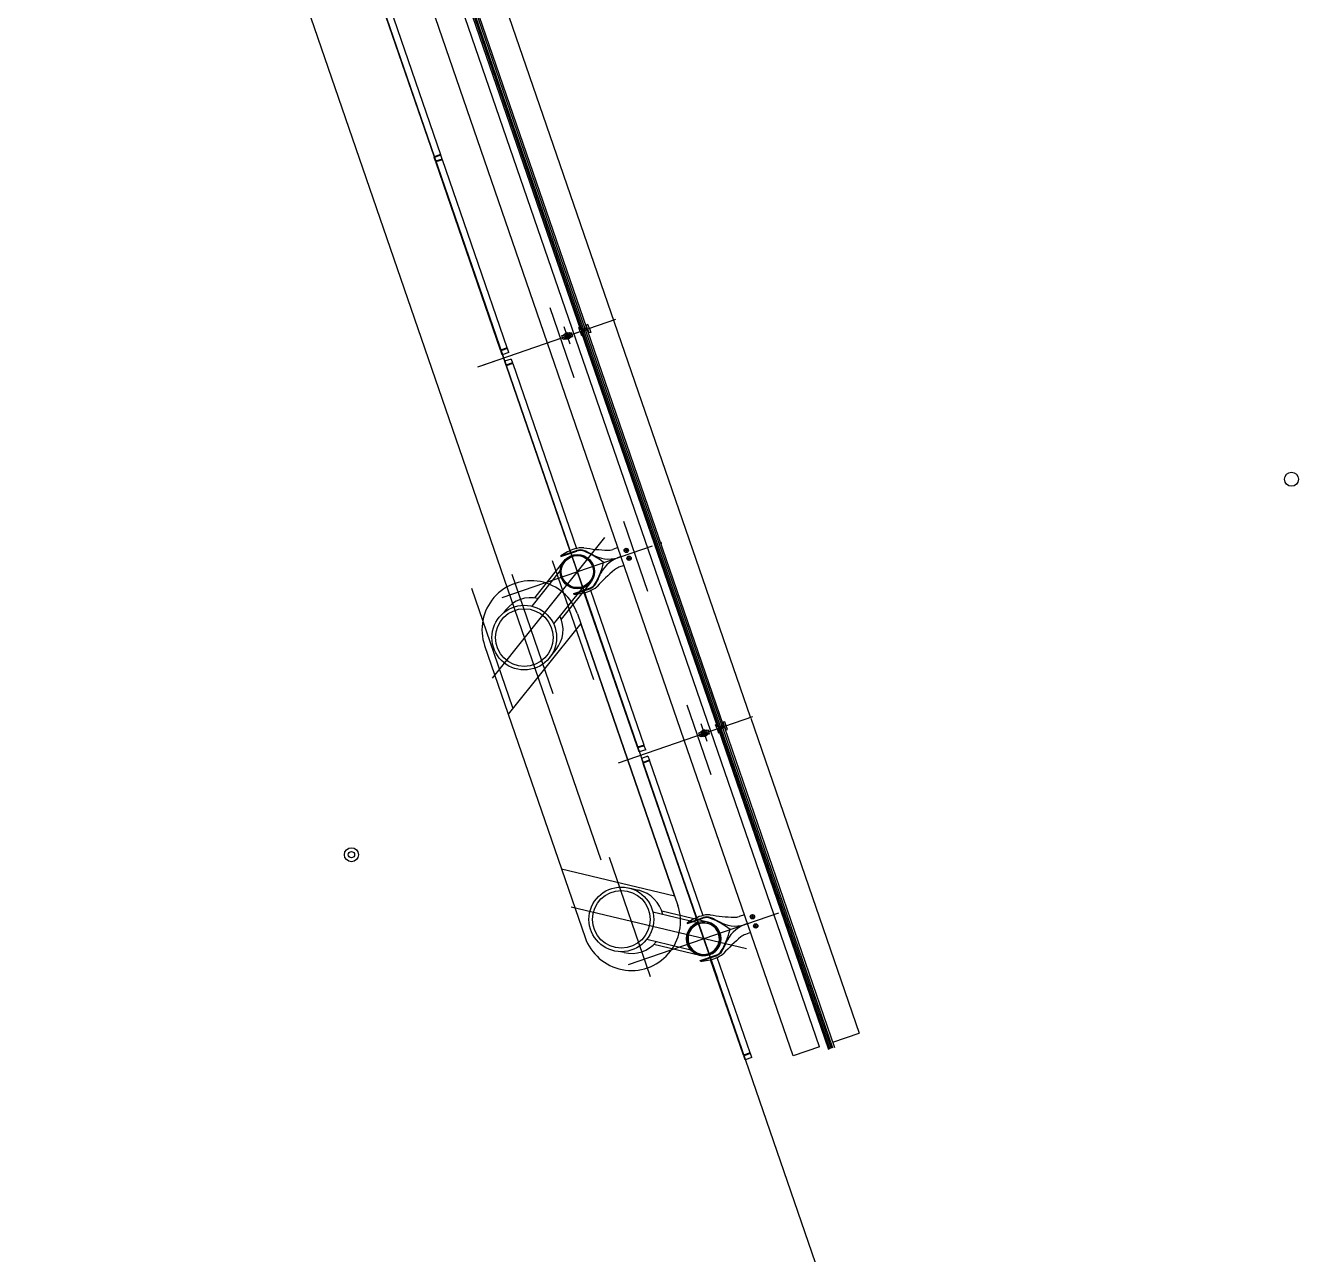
# Model space of a CAD drawing. Extents: x 809487 to 809680, y 818779 to 819225.
# Drawn here: x 809611.97 to 809621.06, y 818960.2 to 818968.97 of the extents above; entities that cross this region are included whole.
import ezdxf

# ---------------------------------------------------------------- set-up
doc = ezdxf.new("R2010")
doc.units = 0
for name, color, linetype in [('F-RC', 7, 'Continuous'), ('MAJ214__', 7, 'Continuous'), ('MAJ270__', 7, 'Continuous'), ('MAJ292__', 7, 'Continuous'), ('MAJ314__', 7, 'Continuous')]:
    doc.layers.add(name, color=color, linetype=linetype)

msp = doc.modelspace()

# ---------------------------------------------------------------- linework, layer by layer
at = {"layer": 'F-RC'}
for p, q in [((809614.4592, 818969.2858), (809614.8896, 818968.0359)), ((809614.5066, 818969.3017), (809614.9368, 818968.0522)), ((809614.9368, 818968.0522), (809614.9172, 818968.0454)), ((809614.9366, 818968.0468), (809614.935, 818968.0515)), ((809614.9172, 818968.0454), (809614.8896, 818968.0359)), ((809614.9385, 818968.0475), (809614.8912, 818968.0312)), ((809614.901, 818968.0028), (809614.8912, 818968.0312)), ((809614.8931, 818968.0318), (809614.8915, 818968.0366)), ((809614.9482, 818968.0191), (809614.901, 818968.0028)), ((809614.9499, 818968.0144), (809614.9026, 818967.9981)), ((809615.3649, 818966.6554), (809614.9026, 818967.9981)), ((809614.9045, 818967.9987), (809614.9029, 818968.0035)), ((809614.9482, 818968.0191), (809614.9385, 818968.0475)), ((809614.948, 818968.0137), (809614.9464, 818968.0184)), ((809615.4122, 818966.6717), (809614.9499, 818968.0144)), ((809615.4122, 818966.6717), (809615.3649, 818966.6554)), ((809615.4138, 818966.667), (809615.3665, 818966.6507)), ((809615.3763, 818966.6224), (809615.3665, 818966.6507)), ((809615.3684, 818966.6514), (809615.3668, 818966.6561)), ((809615.4236, 818966.6386), (809615.3763, 818966.6224)), ((809615.4119, 818966.6663), (809615.4103, 818966.6711)), ((809615.4236, 818966.6386), (809615.4138, 818966.667)), ((809615.4398, 818966.5914), (809615.3926, 818966.5751)), ((809615.3926, 818966.5751), (809615.4023, 818966.5467)), ((809615.4496, 818966.563), (809615.4023, 818966.5467)), ((809615.4512, 818966.5583), (809615.404, 818966.542)), ((809615.404, 818966.542), (809615.8585, 818965.2219)), ((809615.4042, 818966.5474), (809615.4059, 818966.5426)), ((809615.4398, 818966.5914), (809615.4496, 818966.563)), ((809615.4477, 818966.5623), (809615.4494, 818966.5576)), ((809615.4512, 818966.5583), (809615.9057, 818965.2385)), ((809616.3416, 818963.8189), (809615.9614, 818964.923)), ((809616.3889, 818963.8352), (809616.0089, 818964.9388)), ((809616.3889, 818963.8352), (809616.3416, 818963.8189)), ((809616.3905, 818963.8304), (809616.3432, 818963.8142)), ((809616.353, 818963.7858), (809616.3432, 818963.8142)), ((809616.3451, 818963.8148), (809616.3435, 818963.8195)), ((809616.4003, 818963.8021), (809616.353, 818963.7858)), ((809616.3886, 818963.8298), (809616.387, 818963.8345)), ((809616.4003, 818963.8021), (809616.3905, 818963.8304)), ((809616.4166, 818963.7548), (809616.3693, 818963.7385)), ((809616.3693, 818963.7385), (809616.379, 818963.7102)), ((809616.4263, 818963.7264), (809616.379, 818963.7102)), ((809616.4279, 818963.7217), (809616.3807, 818963.7054)), ((809616.3807, 818963.7054), (809616.7608, 818962.6014)), ((809616.3809, 818963.7108), (809616.3826, 818963.7061)), ((809616.4166, 818963.7548), (809616.4263, 818963.7264)), ((809616.4244, 818963.7258), (809616.4261, 818963.7211)), ((809616.4279, 818963.7217), (809616.808, 818962.618)), ((809617.0986, 818961.6206), (809616.8638, 818962.3025)), ((809617.1459, 818961.6368), (809616.9112, 818962.3183)), ((809617.1459, 818961.6368), (809617.0986, 818961.6206)), ((809617.1475, 818961.6321), (809617.1002, 818961.6158)), ((809617.11, 818961.5875), (809617.1002, 818961.6158)), ((809617.1021, 818961.6165), (809617.1005, 818961.6212)), ((809617.1572, 818961.6038), (809617.11, 818961.5875)), ((809617.1456, 818961.6315), (809617.144, 818961.6362)), ((809617.1572, 818961.6038), (809617.1475, 818961.6321))]:
    msp.add_line(p, q, dxfattribs=at)
at = {"layer": 'MAJ214__'}
for p, q in [((809616.8646, 818963.9355), (809614.9128, 818969.6039)), ((809615.947, 818966.8003), (809614.9752, 818969.6227)), ((809615.9477, 818966.8006), (809614.9759, 818969.623)), ((809615.9571, 818966.8039), (809614.9853, 818969.6262)), ((809615.9685, 818966.8078), (809614.9967, 818969.6301)), ((809615.8573, 818966.7787), (809615.8133, 818966.7636)), ((809615.8232, 818966.7712), (809615.8449, 818966.7787)), ((809615.8436, 818966.7793), (809615.8238, 818966.7725)), ((809615.8436, 818966.7793), (809615.8449, 818966.7787)), ((809615.8449, 818966.7787), (809615.8459, 818966.7759)), ((809615.8584, 818966.7778), (809615.8688, 818966.7814)), ((809615.8688, 818966.7814), (809615.8786, 818966.753)), ((809616.9237, 818963.9638), (809615.9519, 818966.7862)), ((809616.9244, 818963.964), (809615.9526, 818966.7864)), ((809616.9338, 818963.9673), (809615.962, 818966.7897)), ((809616.9452, 818963.9712), (809615.9734, 818966.7936)), ((809615.8027, 818966.7586), (809615.8131, 818966.7622)), ((809615.8124, 818966.7302), (809615.8027, 818966.7586)), ((809615.8228, 818966.7338), (809615.8124, 818966.7302)), ((809615.8147, 818966.7561), (809615.8223, 818966.7587)), ((809615.828, 818966.7422), (809615.8204, 818966.7396)), ((809615.8225, 818966.7588), (809615.8532, 818966.7694)), ((809615.8238, 818966.7725), (809615.8232, 818966.7712)), ((809615.8232, 818966.7712), (809615.8241, 818966.7684)), ((809615.8241, 818966.7684), (809615.8459, 818966.7759)), ((809615.8265, 818966.7692), (809615.8262, 818966.7685)), ((809615.8264, 818966.7681), (809615.8262, 818966.7685)), ((809615.8282, 818966.7423), (809615.8589, 818966.7528)), ((809615.8571, 818966.7432), (809615.8354, 818966.7357)), ((809615.8354, 818966.7357), (809615.8363, 818966.7329)), ((809615.8581, 818966.7404), (809615.8363, 818966.7329)), ((809615.8376, 818966.7323), (809615.8363, 818966.7329)), ((809615.8373, 818966.7364), (809615.8369, 818966.7373)), ((809615.8376, 818966.7323), (809615.8575, 818966.7391)), ((809615.8435, 818966.775), (809615.8442, 818966.7747)), ((809615.8443, 818966.7743), (809615.8442, 818966.7747)), ((809615.8608, 818966.772), (809615.8532, 818966.7694)), ((809615.8552, 818966.7426), (809615.8549, 818966.7435)), ((809615.8571, 818966.7432), (809615.8581, 818966.7404)), ((809615.8575, 818966.7391), (809615.8581, 818966.7404)), ((809615.8682, 818966.7494), (809615.8786, 818966.753)), ((809616.7794, 818963.922), (809616.7898, 818963.9256)), ((809616.7843, 818963.9078), (809616.7794, 818963.922)), ((809616.7891, 818963.8937), (809616.7843, 818963.9078)), ((809616.7995, 818963.8972), (809616.7891, 818963.8937)), ((809616.834, 818963.9422), (809616.7901, 818963.927)), ((809616.7914, 818963.9196), (809616.799, 818963.9222)), ((809616.8047, 818963.9056), (809616.7971, 818963.903)), ((809616.7992, 818963.9222), (809616.83, 818963.9328)), ((809616.7999, 818963.9346), (809616.8216, 818963.9421)), ((809616.8005, 818963.9359), (809616.7999, 818963.9346)), ((809616.7999, 818963.9346), (809616.8008, 818963.9318)), ((809616.8203, 818963.9428), (809616.8005, 818963.9359)), ((809616.8008, 818963.9318), (809616.8226, 818963.9393)), ((809616.8032, 818963.9326), (809616.8029, 818963.932)), ((809616.8031, 818963.9315), (809616.8029, 818963.932)), ((809616.8049, 818963.9057), (809616.8357, 818963.9163)), ((809616.8338, 818963.9067), (809616.8121, 818963.8992)), ((809616.8121, 818963.8992), (809616.8131, 818963.8963)), ((809616.8348, 818963.9038), (809616.8131, 818963.8963)), ((809616.8143, 818963.8957), (809616.8131, 818963.8963)), ((809616.814, 818963.8998), (809616.8136, 818963.9008)), ((809616.8143, 818963.8957), (809616.8342, 818963.9026)), ((809616.8202, 818963.9385), (809616.8209, 818963.9382)), ((809616.8203, 818963.9428), (809616.8216, 818963.9421)), ((809616.821, 818963.9377), (809616.8209, 818963.9382)), ((809616.8216, 818963.9421), (809616.8226, 818963.9393)), ((809616.8375, 818963.9355), (809616.83, 818963.9328)), ((809616.8319, 818963.906), (809616.8316, 818963.907)), ((809616.8338, 818963.9067), (809616.8348, 818963.9038)), ((809616.8342, 818963.9026), (809616.8348, 818963.9038)), ((809616.8351, 818963.9412), (809616.8455, 818963.9448)), ((809616.8449, 818963.9129), (809616.8553, 818963.9164)), ((809616.8455, 818963.9448), (809616.8504, 818963.9306)), ((809616.8553, 818963.9164), (809616.8504, 818963.9306)), ((809617.641, 818961.6807), (809616.8646, 818963.9355)), ((809617.7154, 818961.6645), (809616.9286, 818963.9496)), ((809617.7161, 818961.6647), (809616.9293, 818963.9499)), ((809617.7256, 818961.668), (809616.9387, 818963.9531)), ((809617.7369, 818961.6719), (809616.9501, 818963.957))]:
    msp.add_line(p, q, dxfattribs=at)
for points in [[(809615.8239, 818966.7329), (809615.8679, 818966.748)], [(809615.7943, 818965.185), (809615.9071, 818965.2238)], [(809615.8881, 818964.9125), (809616.0009, 818964.9513)], [(809616.8006, 818963.8963), (809616.8446, 818963.9114)], [(809616.6966, 818962.5645), (809616.8094, 818962.6033)], [(809616.7904, 818962.292), (809616.9032, 818962.3308)]]:
    msp.add_lwpolyline(points, dxfattribs=at)
for centre, radius in [((809615.8406, 818966.7558), 0.006), ((809616.2619, 818965.2253), 0.0155), ((809616.2619, 818965.2253), 0.0135), ((809616.2619, 818965.2253), 0.0042), ((809616.2814, 818965.1686), 0.0155), ((809616.2814, 818965.1686), 0.0135), ((809616.2814, 818965.1686), 0.0042), ((809617.1626, 818962.6095), 0.0155), ((809617.1626, 818962.6095), 0.0135), ((809617.1626, 818962.6095), 0.0042), ((809617.1854, 818962.5433), 0.0155), ((809617.1854, 818962.5433), 0.0135), ((809617.1854, 818962.5433), 0.0042)]:
    msp.add_circle(centre, radius, dxfattribs=at)
for centre, radius, start, end in [((809615.8406, 818966.7558), 0.0095, 146.69488, 251.30512), ((809615.8406, 818966.7558), 0.0109, 101.1265, 116.87349), ((809615.8406, 818966.7558), 0.0109, 281.1265, 296.87349), ((809615.8406, 818966.7558), 0.0095, 325.18264, 72.81736), ((809615.9329, 818965.1489), 0.0792, 68.03764, 109), ((809615.7505, 818964.6965), 0.567, 59.89592, 68.03764), ((809616.0449, 818965.2044), 0.02, 239.89592, 251.32459), ((809616.1368, 818965.3941), 0.2307, 244.76877, 292.32268), ((809616.2868, 818964.9586), 0.2307, 105.67731, 153.23123), ((809616.2868, 818964.9586), 0.2307, 105.67731, 112.32268), ((809616.1368, 818965.3941), 0.2307, 285.67731, 292.32268), ((809615.5528, 818965.2704), 0.567, 329.96236, 338.10407), ((809616.0975, 818965.0515), 0.02, 146.67541, 158.10407), ((809615.9751, 818965.0262), 0.0792, 289, 329.96236), ((809616.8173, 818963.9192), 0.0095, 146.69488, 199.00008), ((809616.8173, 818963.9192), 0.0095, 199.00008, 251.30512), ((809616.8173, 818963.9192), 0.006, 18.99986, 199.00013), ((809616.8173, 818963.9192), 0.006, 199.00013, 18.99986), ((809616.8173, 818963.9192), 0.0109, 101.1265, 116.87349), ((809616.8173, 818963.9192), 0.0109, 281.1265, 296.87349), ((809616.8173, 818963.9192), 0.0095, 18.99991, 72.81736), ((809616.8173, 818963.9192), 0.0095, 325.18264, 18.99991), ((809616.8352, 818962.5284), 0.0792, 68.03764, 109), ((809616.6528, 818962.076), 0.567, 59.89592, 68.03764), ((809616.9472, 818962.5838), 0.02, 239.89592, 251.32459), ((809617.0391, 818962.7736), 0.2307, 244.76877, 292.32268), ((809617.1891, 818962.3381), 0.2307, 105.67731, 153.23123), ((809617.0391, 818962.7736), 0.2307, 285.67731, 292.32268), ((809617.1891, 818962.3381), 0.2307, 105.67731, 112.32268), ((809616.4552, 818962.6499), 0.567, 329.96236, 338.10407), ((809616.9998, 818962.431), 0.02, 146.67541, 158.10407), ((809616.8775, 818962.4057), 0.0792, 289, 329.96236)]:
    msp.add_arc(centre, radius, start, end, dxfattribs=at)
for points, degree in [([(809615.8573, 818966.7787), (809615.8574, 818966.7787), (809615.8574, 818966.7787), (809615.8575, 818966.7787), (809615.8575, 818966.7787), (809615.8576, 818966.7787), (809615.8576, 818966.7787), (809615.8577, 818966.7786), (809615.8577, 818966.7786), (809615.8578, 818966.7786), (809615.8578, 818966.7786), (809615.8578, 818966.7785), (809615.8579, 818966.7785), (809615.8579, 818966.7784), (809615.858, 818966.7784), (809615.858, 818966.7783)], 3), ([(809615.858, 818966.7783), (809615.8584, 818966.7779), (809615.8587, 818966.7774), (809615.8594, 818966.7764), (809615.8597, 818966.7759), (809615.8603, 818966.7749), (809615.8605, 818966.7744), (809615.8609, 818966.7736), (809615.861, 818966.7733), (809615.8611, 818966.773)], 3), ([(809615.8131, 818966.7629), (809615.8131, 818966.7629), (809615.8131, 818966.763), (809615.8131, 818966.7631), (809615.8131, 818966.7631), (809615.8131, 818966.7632), (809615.8131, 818966.7632), (809615.8131, 818966.7633), (809615.8131, 818966.7633), (809615.8132, 818966.7634), (809615.8132, 818966.7634), (809615.8132, 818966.7635), (809615.8132, 818966.7635), (809615.8133, 818966.7636), (809615.8133, 818966.7636), (809615.8133, 818966.7636)], 3), ([(809615.8139, 818966.7567), (809615.8138, 818966.757), (809615.8137, 818966.7574), (809615.8135, 818966.7582), (809615.8134, 818966.7588), (809615.8132, 818966.7599), (809615.8132, 818966.7605), (809615.8131, 818966.7616), (809615.8131, 818966.7622), (809615.8131, 818966.7629)], 3), ([(809615.8139, 818966.7567), (809615.8139, 818966.7567), (809615.8139, 818966.7566), (809615.8139, 818966.7566), (809615.8139, 818966.7566), (809615.8139, 818966.7565), (809615.814, 818966.7565), (809615.814, 818966.7565)], 3), ([(809615.8147, 818966.7561), (809615.8147, 818966.7561), (809615.8147, 818966.7561), (809615.8147, 818966.7561), (809615.8146, 818966.7561), (809615.8146, 818966.7561), (809615.8145, 818966.7561), (809615.8144, 818966.7561), (809615.8143, 818966.7561), (809615.8142, 818966.7562), (809615.8141, 818966.7562), (809615.814, 818966.7564), (809615.814, 818966.7564), (809615.814, 818966.7565)], 3), ([(809615.82, 818966.7388), (809615.82, 818966.7388), (809615.82, 818966.7389), (809615.82, 818966.739), (809615.82, 818966.7391), (809615.82, 818966.7392), (809615.8201, 818966.7393), (809615.8202, 818966.7394), (809615.8202, 818966.7395), (809615.8203, 818966.7395), (809615.8204, 818966.7396), (809615.8204, 818966.7396), (809615.8204, 818966.7396), (809615.8204, 818966.7396)], 3), ([(809615.82, 818966.7388), (809615.8201, 818966.7388), (809615.8201, 818966.7388), (809615.8201, 818966.7387), (809615.8201, 818966.7387), (809615.8201, 818966.7387), (809615.8201, 818966.7386), (809615.8201, 818966.7386)], 3), ([(809615.8233, 818966.7333), (809615.8229, 818966.7337), (809615.8225, 818966.7342), (809615.8219, 818966.7352), (809615.8216, 818966.7357), (809615.821, 818966.7367), (809615.8208, 818966.7372), (809615.8204, 818966.738), (809615.8202, 818966.7383), (809615.8201, 818966.7386)], 3), ([(809615.8223, 818966.7587), (809615.8224, 818966.7588), (809615.8224, 818966.7588), (809615.8225, 818966.7588)], 2), ([(809615.8223, 818966.7587), (809615.8223, 818966.7587), (809615.8223, 818966.7587), (809615.8224, 818966.7586), (809615.8224, 818966.7584), (809615.8226, 818966.7578), (809615.8226, 818966.7574), (809615.8228, 818966.7561), (809615.8229, 818966.7551), (809615.8234, 818966.7529), (809615.8237, 818966.7517), (809615.8245, 818966.7494), (809615.8249, 818966.7482), (809615.8259, 818966.7462), (809615.8264, 818966.7452), (809615.8272, 818966.7439), (809615.8274, 818966.7434), (809615.8278, 818966.7428), (809615.8279, 818966.7426), (809615.828, 818966.7423), (809615.828, 818966.7423), (809615.828, 818966.7422)], 3), ([(809615.8239, 818966.7329), (809615.8239, 818966.7329), (809615.8239, 818966.7328), (809615.8238, 818966.7329), (809615.8237, 818966.7329), (809615.8237, 818966.7329), (809615.8236, 818966.7329), (809615.8236, 818966.733), (809615.8236, 818966.733), (809615.8235, 818966.733), (809615.8235, 818966.733), (809615.8234, 818966.7331), (809615.8234, 818966.7331), (809615.8233, 818966.7332), (809615.8233, 818966.7332), (809615.8233, 818966.7333)], 3), ([(809615.8282, 818966.7423), (809615.8281, 818966.7422), (809615.8281, 818966.7422), (809615.828, 818966.7422)], 2), ([(809615.8282, 818966.7423), (809615.8281, 818966.7422), (809615.8281, 818966.7422), (809615.828, 818966.7422)], 2), ([(809615.8335, 818966.7623), (809615.8335, 818966.7623), (809615.8335, 818966.7623), (809615.8335, 818966.7622), (809615.8334, 818966.7621), (809615.8333, 818966.7619), (809615.8332, 818966.7617), (809615.8329, 818966.7614), (809615.8328, 818966.7612), (809615.8327, 818966.761)], 3), ([(809615.8357, 818966.7656), (809615.8345, 818966.7638), (809615.8335, 818966.7623)], 2), ([(809615.8376, 818966.7468), (809615.8378, 818966.7467), (809615.838, 818966.7467), (809615.8384, 818966.7465), (809615.8386, 818966.7465), (809615.8388, 818966.7464), (809615.8389, 818966.7463), (809615.839, 818966.7463), (809615.839, 818966.7463), (809615.8391, 818966.7463)], 3), ([(809615.8422, 818966.7653), (809615.8405, 818966.7659), (809615.8385, 818966.7665)], 2), ([(809615.8391, 818966.7463), (809615.8408, 818966.7457), (809615.8427, 818966.7451)], 2), ([(809615.8437, 818966.7648), (809615.8435, 818966.7649), (809615.8433, 818966.7649), (809615.8429, 818966.7651), (809615.8427, 818966.7651), (809615.8424, 818966.7652), (809615.8423, 818966.7653), (809615.8422, 818966.7653), (809615.8422, 818966.7653), (809615.8422, 818966.7653)], 3), ([(809615.8456, 818966.746), (809615.8467, 818966.7478), (809615.8477, 818966.7493)], 2), ([(809615.8477, 818966.7493), (809615.8477, 818966.7493), (809615.8477, 818966.7493), (809615.8478, 818966.7494), (809615.8478, 818966.7495), (809615.848, 818966.7497), (809615.8481, 818966.7499), (809615.8483, 818966.7502), (809615.8485, 818966.7504), (809615.8486, 818966.7506)], 3), ([(809615.8589, 818966.7528), (809615.8589, 818966.7529), (809615.8589, 818966.7529), (809615.8589, 818966.753), (809615.8588, 818966.7532), (809615.8587, 818966.7538), (809615.8586, 818966.7542), (809615.8584, 818966.7554), (809615.8583, 818966.7565), (809615.8579, 818966.7587), (809615.8576, 818966.7599), (809615.8568, 818966.7622), (809615.8564, 818966.7633), (809615.8554, 818966.7654), (809615.8548, 818966.7664), (809615.8541, 818966.7677), (809615.8538, 818966.7682), (809615.8535, 818966.7688), (809615.8534, 818966.769), (809615.8533, 818966.7693), (809615.8533, 818966.7693), (809615.8532, 818966.7694)], 3), ([(809615.8665, 818966.7555), (809615.8659, 818966.7552), (809615.8652, 818966.755), (809615.8637, 818966.7545), (809615.8627, 818966.7541), (809615.8612, 818966.7536), (809615.8606, 818966.7534), (809615.8596, 818966.7531), (809615.8593, 818966.753), (809615.8589, 818966.7528)], 3), ([(809615.8665, 818966.7555), (809615.8657, 818966.7552), (809615.8648, 818966.7549), (809615.8639, 818966.7546), (809615.8627, 818966.7541), (809615.8614, 818966.7537), (809615.8601, 818966.7532), (809615.8597, 818966.7531), (809615.8593, 818966.753), (809615.8589, 818966.7528)], 3), ([(809615.8612, 818966.7728), (809615.8612, 818966.7727), (809615.8612, 818966.7727), (809615.8613, 818966.7726), (809615.8612, 818966.7725), (809615.8612, 818966.7724), (809615.8612, 818966.7723), (809615.8611, 818966.7722), (809615.8611, 818966.7721), (809615.861, 818966.7721), (809615.8609, 818966.772), (809615.8608, 818966.772), (809615.8608, 818966.772), (809615.8608, 818966.772)], 3), ([(809615.8612, 818966.7728), (809615.8612, 818966.7728), (809615.8612, 818966.7728), (809615.8612, 818966.7728), (809615.8612, 818966.7729), (809615.8612, 818966.7729), (809615.8612, 818966.7729), (809615.8611, 818966.773)], 3), ([(809615.8665, 818966.7555), (809615.8665, 818966.7555), (809615.8665, 818966.7555), (809615.8666, 818966.7555), (809615.8666, 818966.7555), (809615.8667, 818966.7555), (809615.8667, 818966.7555), (809615.8669, 818966.7555), (809615.8669, 818966.7555), (809615.8671, 818966.7554), (809615.8671, 818966.7554), (809615.8672, 818966.7552), (809615.8673, 818966.7552), (809615.8673, 818966.7551)], 3), ([(809615.8674, 818966.7549), (809615.8674, 818966.7549), (809615.8674, 818966.7549), (809615.8673, 818966.755), (809615.8673, 818966.755), (809615.8673, 818966.7551), (809615.8673, 818966.7551), (809615.8673, 818966.7551)], 3), ([(809615.8674, 818966.7549), (809615.8675, 818966.7546), (809615.8676, 818966.7542), (809615.8678, 818966.7534), (809615.8679, 818966.7528), (809615.868, 818966.7517), (809615.8681, 818966.7511), (809615.8682, 818966.75), (809615.8682, 818966.7493), (809615.8682, 818966.7487)], 3), ([(809615.8682, 818966.7487), (809615.8682, 818966.7487), (809615.8682, 818966.7486), (809615.8682, 818966.7485), (809615.8682, 818966.7485), (809615.8682, 818966.7484), (809615.8681, 818966.7484), (809615.8681, 818966.7483), (809615.8681, 818966.7483), (809615.8681, 818966.7482), (809615.8681, 818966.7482), (809615.868, 818966.7481), (809615.868, 818966.7481), (809615.868, 818966.748), (809615.8679, 818966.748), (809615.8679, 818966.748)], 3), ([(809616.7898, 818963.9263), (809616.7898, 818963.9264), (809616.7898, 818963.9264), (809616.7898, 818963.9265), (809616.7898, 818963.9266), (809616.7898, 818963.9266), (809616.7898, 818963.9267), (809616.7898, 818963.9267), (809616.7899, 818963.9268), (809616.7899, 818963.9268), (809616.7899, 818963.9269), (809616.7899, 818963.9269), (809616.79, 818963.927), (809616.79, 818963.927), (809616.79, 818963.927), (809616.7901, 818963.927)], 3), ([(809616.7906, 818963.9201), (809616.7905, 818963.9205), (809616.7904, 818963.9208), (809616.7902, 818963.9217), (809616.7901, 818963.9222), (809616.7899, 818963.9233), (809616.7899, 818963.9239), (809616.7898, 818963.9251), (809616.7898, 818963.9257), (809616.7898, 818963.9263)], 3), ([(809616.7906, 818963.9201), (809616.7906, 818963.9201), (809616.7906, 818963.9201), (809616.7906, 818963.92), (809616.7906, 818963.92), (809616.7907, 818963.92), (809616.7907, 818963.92), (809616.7907, 818963.9199)], 3), ([(809616.7914, 818963.9196), (809616.7914, 818963.9196), (809616.7914, 818963.9196), (809616.7914, 818963.9196), (809616.7913, 818963.9196), (809616.7913, 818963.9195), (809616.7912, 818963.9195), (809616.7911, 818963.9195), (809616.791, 818963.9196), (809616.7909, 818963.9196), (809616.7908, 818963.9197), (809616.7907, 818963.9198), (809616.7907, 818963.9199), (809616.7907, 818963.9199)], 3), ([(809616.7967, 818963.9023), (809616.7967, 818963.9023), (809616.7967, 818963.9023), (809616.7967, 818963.9024), (809616.7967, 818963.9025), (809616.7967, 818963.9027), (809616.7968, 818963.9027), (809616.7969, 818963.9029), (809616.7969, 818963.9029), (809616.797, 818963.903), (809616.7971, 818963.903), (809616.7971, 818963.903), (809616.7971, 818963.903), (809616.7971, 818963.903)], 3), ([(809616.7967, 818963.9023), (809616.7968, 818963.9022), (809616.7968, 818963.9022), (809616.7968, 818963.9022), (809616.7968, 818963.9022), (809616.7968, 818963.9021), (809616.7968, 818963.9021), (809616.7968, 818963.9021)], 3), ([(809616.8, 818963.8967), (809616.7996, 818963.8972), (809616.7992, 818963.8977), (809616.7986, 818963.8987), (809616.7983, 818963.8992), (809616.7977, 818963.9001), (809616.7975, 818963.9006), (809616.7971, 818963.9014), (809616.7969, 818963.9018), (809616.7968, 818963.9021)], 3), ([(809616.799, 818963.9222), (809616.7991, 818963.9222), (809616.7991, 818963.9222), (809616.7992, 818963.9222)], 2), ([(809616.799, 818963.9222), (809616.799, 818963.9222), (809616.799, 818963.9222), (809616.7991, 818963.922), (809616.7992, 818963.9218), (809616.7993, 818963.9212), (809616.7993, 818963.9208), (809616.7995, 818963.9196), (809616.7997, 818963.9186), (809616.8001, 818963.9163), (809616.8004, 818963.9151), (809616.8008, 818963.9138), (809616.8009, 818963.9137), (809616.8009, 818963.9136)], 3), ([(809616.8009, 818963.9136), (809616.8013, 818963.9126), (809616.8017, 818963.9116), (809616.8026, 818963.9096), (809616.8031, 818963.9087), (809616.8039, 818963.9074), (809616.8041, 818963.9069), (809616.8045, 818963.9062), (809616.8046, 818963.906), (809616.8047, 818963.9058), (809616.8047, 818963.9057), (809616.8047, 818963.9056)], 3), ([(809616.8049, 818963.9057), (809616.8048, 818963.9057), (809616.8048, 818963.9057), (809616.8047, 818963.9056)], 2), ([(809616.8049, 818963.9057), (809616.8048, 818963.9057), (809616.8048, 818963.9057), (809616.8047, 818963.9056)], 2), ([(809616.8103, 818963.9258), (809616.8102, 818963.9257), (809616.8102, 818963.9257), (809616.8102, 818963.9256), (809616.8101, 818963.9256), (809616.81, 818963.9253), (809616.8099, 818963.9252), (809616.8096, 818963.9248), (809616.8095, 818963.9246), (809616.8094, 818963.9245)], 3), ([(809616.8124, 818963.929), (809616.8113, 818963.9273), (809616.8103, 818963.9258)], 2), ([(809616.8143, 818963.9102), (809616.8145, 818963.9102), (809616.8147, 818963.9101), (809616.8151, 818963.91), (809616.8153, 818963.9099), (809616.8155, 818963.9098), (809616.8156, 818963.9098), (809616.8157, 818963.9098), (809616.8158, 818963.9097), (809616.8158, 818963.9097)], 3), ([(809616.8189, 818963.9287), (809616.8172, 818963.9293), (809616.8152, 818963.93)], 2), ([(809616.8158, 818963.9097), (809616.8175, 818963.9092), (809616.8194, 818963.9085)], 2), ([(809616.8204, 818963.9282), (809616.8202, 818963.9283), (809616.82, 818963.9284), (809616.8196, 818963.9285), (809616.8194, 818963.9286), (809616.8191, 818963.9287), (809616.819, 818963.9287), (809616.8189, 818963.9287), (809616.8189, 818963.9287), (809616.8189, 818963.9287)], 3), ([(809616.8223, 818963.9095), (809616.8234, 818963.9112), (809616.8244, 818963.9127)], 2), ([(809616.8244, 818963.9127), (809616.8244, 818963.9127), (809616.8244, 818963.9128), (809616.8245, 818963.9128), (809616.8245, 818963.9129), (809616.8247, 818963.9131), (809616.8248, 818963.9133), (809616.825, 818963.9137), (809616.8252, 818963.9139), (809616.8253, 818963.914)], 3), ([(809616.8338, 818963.9249), (809616.8334, 818963.9259), (809616.833, 818963.9269), (809616.8321, 818963.9289), (809616.8315, 818963.9298), (809616.8308, 818963.9311), (809616.8305, 818963.9316), (809616.8302, 818963.9322), (809616.8301, 818963.9325), (809616.83, 818963.9327), (809616.83, 818963.9328), (809616.83, 818963.9328)], 3), ([(809616.8357, 818963.9163), (809616.8356, 818963.9163), (809616.8356, 818963.9163), (809616.8356, 818963.9165), (809616.8355, 818963.9167), (809616.8354, 818963.9172), (809616.8353, 818963.9176), (809616.8352, 818963.9189), (809616.835, 818963.9199), (809616.8346, 818963.9222), (809616.8343, 818963.9234), (809616.8338, 818963.9247), (809616.8338, 818963.9248), (809616.8338, 818963.9249)], 3), ([(809616.834, 818963.9422), (809616.8341, 818963.9422), (809616.8341, 818963.9422), (809616.8342, 818963.9422), (809616.8342, 818963.9422), (809616.8343, 818963.9421), (809616.8343, 818963.9421), (809616.8344, 818963.9421), (809616.8344, 818963.9421), (809616.8345, 818963.942), (809616.8345, 818963.942), (809616.8346, 818963.9419), (809616.8346, 818963.9419), (809616.8347, 818963.9419), (809616.8347, 818963.9418), (809616.8347, 818963.9418)], 3), ([(809616.8347, 818963.9418), (809616.8351, 818963.9413), (809616.8354, 818963.9408), (809616.8361, 818963.9398), (809616.8364, 818963.9393), (809616.837, 818963.9383), (809616.8372, 818963.9379), (809616.8376, 818963.937), (809616.8377, 818963.9367), (809616.8378, 818963.9364)], 3), ([(809616.8432, 818963.9189), (809616.8426, 818963.9187), (809616.842, 818963.9185), (809616.8404, 818963.9179), (809616.8394, 818963.9176), (809616.8379, 818963.9171), (809616.8373, 818963.9168), (809616.8363, 818963.9165), (809616.836, 818963.9164), (809616.8357, 818963.9163)], 3), ([(809616.8432, 818963.9189), (809616.8424, 818963.9186), (809616.8415, 818963.9183), (809616.8406, 818963.918), (809616.8394, 818963.9176), (809616.8381, 818963.9171), (809616.8368, 818963.9167), (809616.8364, 818963.9166), (809616.836, 818963.9164), (809616.8357, 818963.9163)], 3), ([(809616.8379, 818963.9362), (809616.8379, 818963.9362), (809616.8379, 818963.9362), (809616.838, 818963.936), (809616.838, 818963.936), (809616.8379, 818963.9358), (809616.8379, 818963.9357), (809616.8378, 818963.9356), (809616.8378, 818963.9356), (809616.8377, 818963.9355), (809616.8376, 818963.9355), (809616.8375, 818963.9355), (809616.8375, 818963.9355), (809616.8375, 818963.9355)], 3), ([(809616.8379, 818963.9362), (809616.8379, 818963.9362), (809616.8379, 818963.9363), (809616.8379, 818963.9363), (809616.8379, 818963.9363), (809616.8379, 818963.9364), (809616.8379, 818963.9364), (809616.8378, 818963.9364)], 3), ([(809616.8432, 818963.9189), (809616.8432, 818963.9189), (809616.8432, 818963.9189), (809616.8433, 818963.9189), (809616.8433, 818963.9189), (809616.8434, 818963.9189), (809616.8434, 818963.9189), (809616.8436, 818963.9189), (809616.8436, 818963.9189), (809616.8438, 818963.9188), (809616.8438, 818963.9188), (809616.8439, 818963.9187), (809616.844, 818963.9186), (809616.844, 818963.9185)], 3), ([(809616.8441, 818963.9183), (809616.8441, 818963.9184), (809616.8441, 818963.9184), (809616.844, 818963.9184), (809616.844, 818963.9185), (809616.844, 818963.9185), (809616.844, 818963.9185), (809616.844, 818963.9185)], 3), ([(809616.8441, 818963.9183), (809616.8442, 818963.918), (809616.8443, 818963.9177), (809616.8445, 818963.9168), (809616.8446, 818963.9163), (809616.8447, 818963.9152), (809616.8448, 818963.9146), (809616.8449, 818963.9134), (809616.8449, 818963.9128), (809616.8449, 818963.9122)], 3), ([(809616.8449, 818963.9122), (809616.8449, 818963.9121), (809616.8449, 818963.9121), (809616.8449, 818963.912), (809616.8449, 818963.9119), (809616.8449, 818963.9118), (809616.8448, 818963.9118), (809616.8448, 818963.9117), (809616.8448, 818963.9117), (809616.8448, 818963.9116), (809616.8448, 818963.9116), (809616.8447, 818963.9116), (809616.8447, 818963.9115), (809616.8447, 818963.9115), (809616.8446, 818963.9115), (809616.8446, 818963.9114)], 3)]:
    msp.add_open_spline(points, degree=degree, dxfattribs=at)
at = {"layer": 'MAJ270__'}
for p, q in [((809611.9733, 818974.9428), (809616.0799, 818963.0165)), ((809614.4101, 818969.4361), (809616.3635, 818963.763)), ((809615.2298, 818966.5455), (809616.188, 818966.8754)), ((809615.8902, 818966.4582), (809615.7186, 818966.9568)), ((809615.817, 818966.8245), (809615.8598, 818966.7002)), ((809615.9801, 818966.8117), (809615.9849, 818966.7976)), ((809615.4489, 818966.4192), (809615.3389, 818966.7388)), ((809616.4158, 818964.9319), (809616.2441, 818965.4305)), ((809616.0334, 818964.7218), (809615.8153, 818965.3552)), ((809616.1073, 818965.3176), (809615.3055, 818964.3127)), ((809615.3764, 818964.8887), (809616.4484, 818965.2578)), ((809615.8528, 818965.2462), (809615.9702, 818964.9053)), ((809616.5056, 818965.2854), (809616.5105, 818965.2713)), ((809615.7339, 818965.1537), (809616.027, 818964.3025)), ((809615.4455, 818965.0544), (809615.7386, 818964.2032)), ((809615.1571, 818964.9551), (809615.4502, 818964.1039)), ((809616.867, 818963.6216), (809616.6953, 818964.1202)), ((809616.867, 818963.6216), (809616.6953, 818964.1202)), ((809616.2065, 818963.7089), (809617.1647, 818964.0389)), ((809616.7937, 818963.9879), (809616.8365, 818963.8636)), ((809616.7937, 818963.9879), (809616.8365, 818963.8636)), ((809616.9568, 818963.9752), (809616.9617, 818963.961)), ((809616.9568, 818963.9752), (809616.9617, 818963.961)), ((809616.3635, 818963.763), (809618.3169, 818958.0899)), ((809616.4352, 818962.1802), (809616.1421, 818963.0314)), ((809616.6937, 818962.8041), (809616.9118, 818962.1708)), ((809617.1187, 818962.3802), (809615.8683, 818962.6784)), ((809616.2787, 818962.2682), (809617.3507, 818962.6373)), ((809616.8742, 818962.2798), (809616.7569, 818962.6207))]:
    msp.add_line(p, q, dxfattribs=at)
msp.add_lwpolyline([(809615.2026, 818966.5361), (809615.9603, 818966.797)], dxfattribs=at)
for centre, radius in [((809615.9825, 818966.8046), 0.003), ((809621.0101, 818965.7327), 0.05), ((809616.5081, 818965.2783), 0.003), ((809616.9592, 818963.9681), 0.003), ((809616.9592, 818963.9681), 0.003), ((809614.2999, 818963.0524), 0.05), ((809614.2999, 818963.0524), 0.0228)]:
    msp.add_circle(centre, radius, dxfattribs=at)
at = {"layer": 'MAJ292__'}
for p, q in [((809617.1483, 818964.0332), (809613.2415, 818975.3794)), ((809615.9375, 818966.7971), (809614.9657, 818969.6195)), ((809615.9801, 818966.8117), (809615.0084, 818969.6338)), ((809616.6755, 818963.8704), (809614.7237, 818969.5388)), ((809615.9302, 818966.8184), (809615.9229, 818966.8158)), ((809615.9326, 818966.7875), (809615.9229, 818966.8158)), ((809615.9375, 818966.7971), (809615.9302, 818966.8184)), ((809615.9981, 818966.81), (809615.9326, 818966.7875)), ((809615.9981, 818966.81), (809615.9326, 818966.7875)), ((809615.9326, 818966.7875), (809615.9424, 818966.7591)), ((809615.9834, 818966.8129), (809615.9375, 818966.7971)), ((809615.9883, 818966.7987), (809615.9424, 818966.7829)), ((809616.9142, 818963.9605), (809615.9424, 818966.7829)), ((809615.9424, 818966.7829), (809615.9497, 818966.7616)), ((809615.9884, 818966.8384), (809615.9761, 818966.8342)), ((809615.9834, 818966.8129), (809615.9761, 818966.8342)), ((809616.9568, 818963.9752), (809615.9849, 818966.7976)), ((809615.9883, 818966.7987), (809615.9956, 818966.7774)), ((809615.9981, 818966.81), (809615.9884, 818966.8384)), ((809616.0079, 818966.7817), (809615.9956, 818966.7774)), ((809615.9981, 818966.81), (809616.0079, 818966.7817)), ((809615.9497, 818966.7616), (809615.9424, 818966.7591)), ((809616.9069, 818963.9818), (809616.8996, 818963.9793)), ((809616.9093, 818963.9509), (809616.8996, 818963.9793)), ((809616.9142, 818963.9605), (809616.9069, 818963.9818)), ((809616.9748, 818963.9735), (809616.9093, 818963.9509)), ((809616.9748, 818963.9735), (809616.9093, 818963.9509)), ((809616.9601, 818963.9763), (809616.9142, 818963.9605)), ((809616.9651, 818964.0018), (809616.9528, 818963.9976)), ((809616.9601, 818963.9763), (809616.9528, 818963.9976)), ((809616.9748, 818963.9735), (809616.9651, 818964.0018)), ((809617.1508, 818964.0261), (809617.9247, 818961.7783)), ((809617.4519, 818961.6155), (809616.6755, 818963.8704)), ((809616.9191, 818963.9463), (809617.7059, 818961.6612)), ((809616.9617, 818963.961), (809617.7485, 818961.6759)), ((809617.7356, 818961.7132), (809617.9247, 818961.7783)), ((809617.641, 818961.6807), (809617.4519, 818961.6155))]:
    msp.add_line(p, q, dxfattribs=at)
for points in [[(809616.2024, 818965.2445), (809616.1656, 818965.2318)], [(809615.7943, 818965.185), (809615.7957, 818965.181), (809615.9085, 818965.2198)], [(809616.2464, 818965.1169), (809616.2095, 818965.1042)], [(809615.8881, 818964.9125), (809615.8868, 818964.9165), (809615.9996, 818964.9553)], [(809616.9093, 818963.9509), (809616.9191, 818963.9226), (809616.9264, 818963.9251), (809616.9191, 818963.9463), (809616.965, 818963.9622), (809616.9723, 818963.9409)], [(809616.9723, 818963.9409), (809616.9846, 818963.9451), (809616.9748, 818963.9735)], [(809616.6966, 818962.5645), (809616.698, 818962.5605), (809616.8108, 818962.5993)], [(809617.1047, 818962.624), (809617.0679, 818962.6113)], [(809617.1487, 818962.4963), (809617.1119, 818962.4837)], [(809616.7904, 818962.292), (809616.7891, 818962.296), (809616.9019, 818962.3348)]]:
    msp.add_lwpolyline(points, dxfattribs=at)
for radius in [0.1223, 0.1143]:
    msp.add_circle((809615.9124, 818965.0732), radius, dxfattribs=at)
for centre, radius, start, end in [((809615.9944, 818964.911), 0.3393, 107.29394, 126.13928), ((809615.9489, 818965.0717), 0.1724, 87.60393, 108.72489), ((809615.9552, 818965.2239), 0.02, 80.57421, 87.60393), ((809616.178, 818966.5658), 1.3402, 260.57421, 267.92155), ((809615.9329, 818965.1489), 0.075, 68.03764, 109), ((809615.7505, 818964.6965), 0.5628, 51.63214, 68.03764), ((809616.133, 818965.3264), 0.1, 267.92155, 289), ((809615.5528, 818965.2704), 0.5628, 329.96236, 346.36786), ((809617.0406, 818964.0607), 1.3402, 130.07845, 137.42579), ((809616.2421, 818965.0096), 0.1, 109, 130.07845), ((809615.9402, 818965.0969), 0.1724, 289.2751, 310.39607), ((809615.9751, 818965.0262), 0.075, 289, 329.96236), ((809616.0389, 818964.9809), 0.02, 310.39607, 317.42579), ((809615.8771, 818965.2516), 0.3393, 271.86071, 290.70605), ((809616.8967, 818962.2905), 0.3393, 107.29394, 126.13928), ((809616.8512, 818962.4512), 0.1724, 87.60393, 108.72489), ((809616.8352, 818962.5284), 0.075, 68.03764, 109), ((809616.8576, 818962.6034), 0.02, 80.57421, 87.60393), ((809617.0803, 818963.9453), 1.3402, 260.57421, 267.92155), ((809617.0353, 818962.7059), 0.1, 267.92155, 289), ((809616.8147, 818962.4527), 0.122, 19, 199), ((809616.8147, 818962.4527), 0.112, 19, 199), ((809616.6528, 818962.076), 0.5628, 51.63214, 68.03764), ((809616.4552, 818962.6499), 0.5628, 329.96236, 346.36786), ((809616.8147, 818962.4527), 0.122, 199, 19), ((809616.8147, 818962.4527), 0.112, 199, 19), ((809617.9429, 818961.4401), 1.3402, 130.07845, 137.42579), ((809617.1444, 818962.3891), 0.1, 109, 130.07845), ((809616.8425, 818962.4764), 0.1724, 289.2751, 310.39607), ((809616.8775, 818962.4057), 0.075, 289, 329.96236), ((809616.9412, 818962.3604), 0.02, 310.39607, 317.42579), ((809616.7794, 818962.6311), 0.3393, 271.86071, 290.70605)]:
    msp.add_arc(centre, radius, start, end, dxfattribs=at)
msp.add_open_spline([(809616.8006, 818963.8963), (809616.8006, 818963.8963), (809616.8006, 818963.8963), (809616.8005, 818963.8963), (809616.8005, 818963.8963), (809616.8004, 818963.8963), (809616.8003, 818963.8964), (809616.8003, 818963.8964), (809616.8003, 818963.8964), (809616.8002, 818963.8965), (809616.8002, 818963.8965), (809616.8001, 818963.8965), (809616.8001, 818963.8966), (809616.8, 818963.8966), (809616.8, 818963.8967), (809616.8, 818963.8967)], degree=3, dxfattribs=at)
at = {"layer": 'MAJ314__'}
for p, q in [((809615.8168, 818965.1495), (809615.6066, 818964.886)), ((809615.7904, 818965.0806), (809615.588, 818964.827)), ((809616.0079, 818964.997), (809615.7977, 818964.7335)), ((809615.9467, 818964.9559), (809615.7429, 818964.7005)), ((809615.4031, 818964.8014), (809615.3862, 818964.7802)), ((809615.9126, 818964.7728), (809616.6299, 818962.6897)), ((809615.2508, 818964.5449), (809615.9681, 818962.4618)), ((809615.7142, 818964.4586), (809615.7603, 818964.5164)), ((809616.2801, 818962.8151), (809616.352, 818962.798)), ((809616.7695, 818962.5663), (809616.4516, 818962.6421)), ((809616.843, 818962.5716), (809616.5151, 818962.6498)), ((809616.7231, 818962.3718), (809616.4074, 818962.447)), ((809616.246, 818962.3534), (809616.2196, 818962.3597)), ((809616.7863, 818962.3338), (809616.4584, 818962.412))]:
    msp.add_line(p, q, dxfattribs=at)
msp.add_lwpolyline([(809616.6059, 818962.7595), (809615.9367, 818964.7029), (809615.4195, 818964.0548), (809615.7993, 818962.9519), (809616.6059, 818962.7595)], dxfattribs=at)
for centre, radius in [((809615.9124, 818965.0732), 0.1223), ((809615.9124, 818965.0732), 0.1143), ((809615.5337, 818964.6025), 0.2309), ((809615.5337, 818964.6025), 0.2059), ((809616.2265, 818962.5905), 0.2309), ((809616.2265, 818962.5905), 0.2059), ((809616.8147, 818962.4527), 0.1223), ((809616.8147, 818962.4527), 0.1143)]:
    msp.add_circle(centre, radius, dxfattribs=at)
for centre, radius, start, end in [((809615.5817, 818964.6588), 0.35, 19, 199.00003), ((809615.5817, 818964.6588), 0.2285, 77.36555, 141.41268), ((809615.5817, 818964.6588), 0.2285, 321.42148, 25.45906), ((809616.299, 818962.5757), 0.2285, 12.54094, 76.57852), ((809616.299, 818962.5757), 0.35, 198.9995, 19.00002), ((809616.299, 818962.5757), 0.2285, 256.58732, 320.63445)]:
    msp.add_arc(centre, radius, start, end, dxfattribs=at)

doc.saveas('drawing.dxf')
